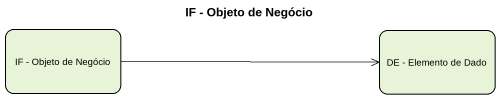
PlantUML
@startuml
title IF - Objeto de Negócio
hide empty description
state "IF - Objeto de Negócio" as IF_Objeto_de_Negócio
state "DE - Elemento de Dado" as DE_Elemento_de_Dado
IF_Objeto_de_Negócio -right-> DE_Elemento_de_Dado
@enduml
